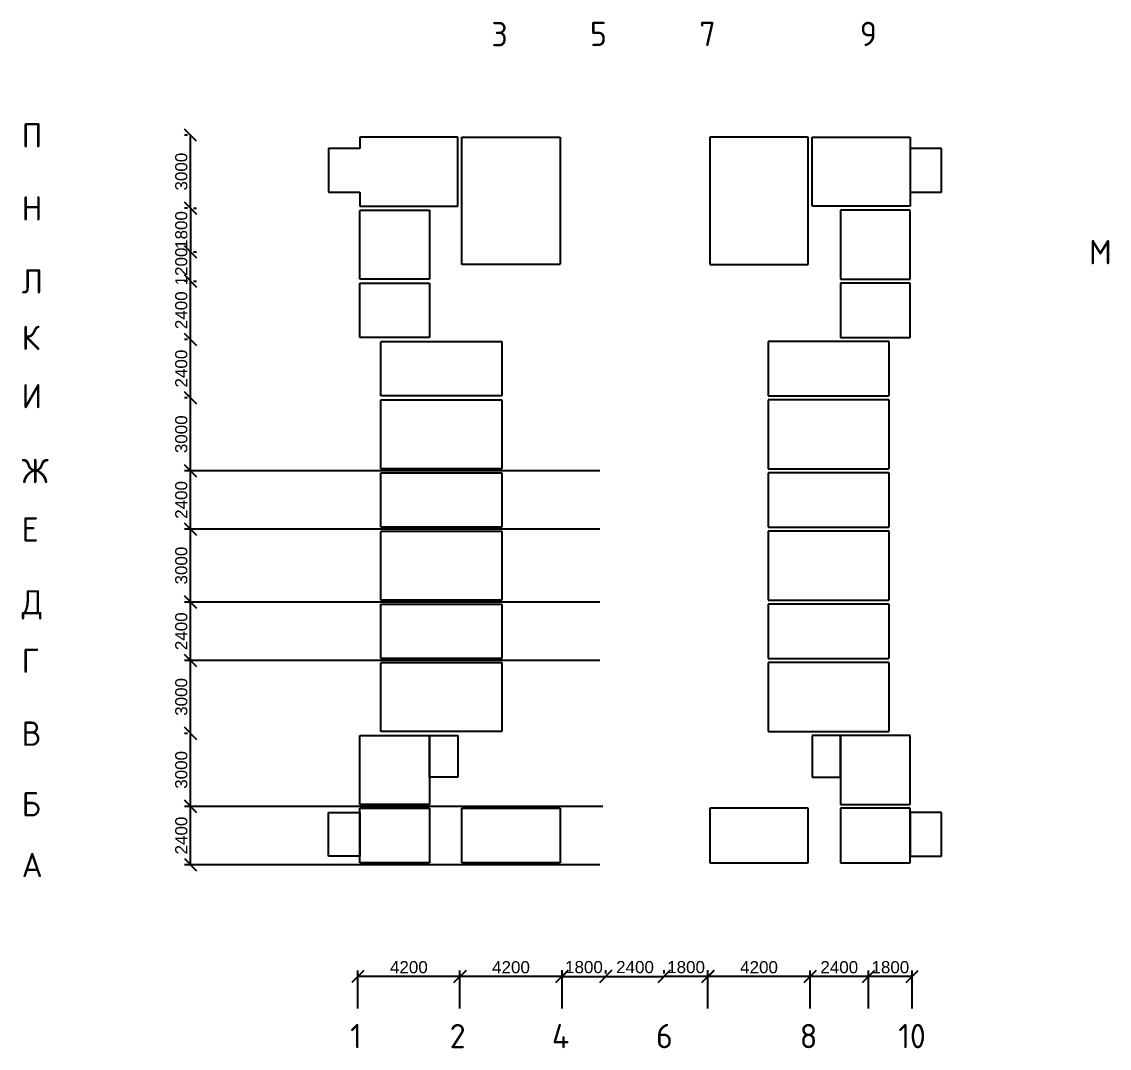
# Model space of a CAD drawing. Header units: millimetres. Extents: x -10163 to 1081624, y -5450 to 230390.
# Drawn here: x -10163 to 34559, y -5450 to 36760 of the extents above; entities that cross this region are included whole.
import ezdxf

# ---------------------------------------------------------------- set-up
doc = ezdxf.new("R2010")
doc.units = ezdxf.units.MM
doc.header["$PDMODE"] = 35
doc.linetypes.add('Штрих-пунктир', pattern=[24, 20, -1.5, 1, -1.5])
doc.layers.add('Жилые Площади', color=5, linetype='Continuous')
doc.layers.add('Оси 2', color=253, linetype='Continuous')
doc.styles.add('GOST-2.304_Type-B', font='GOST Common.ttf')
doc.styles.get("Standard").update_dxf_attribs({"font": 'arial.ttf'})
doc.dimstyles.new('ISO-25', dxfattribs={"dimtxt": 2.5, "dimasz": 2.5, "dimexe": 1.25, "dimexo": 0.625, "dimtad": 1, "dimtxsty": 'Standard', "dimblk": 'OBLIQUE', "dimcen": 2.5, "dimadec": 0, "dimazin": 0, "dimtfac": 1, "dimtmove": 0, "dimatfit": 3, "dimfxl": 1, "dimarcsym": 0})

# ---------------------------------------------------------------- blocks, each defined once
blk = doc.blocks.new('_Oblique')
at = {"color": 0, "linetype": 'ByBlock', "lineweight": -2}
blk.add_line((-0.5, -0.5), (0.5, 0.5), dxfattribs=at)
blk = doc.blocks.new('*D2')
at = {"layer": 'Defpoints', "color": 0, "linetype": 'Штрих-пунктир', "lineweight": -3, "transparency": 16777216}
for p in [(3657, -2500), (3657, -3940), (7857, -3940)]:
    blk.add_point(p, dxfattribs=at)
at = {"layer": 'Оси 2', "color": 0, "linetype": 'Штрих-пунктир', "lineweight": -2, "transparency": 16777216}
for p, q in [((3657, -3815), (3657, -2250)), ((7857, -2500), (3657, -2500)), ((7857, -3815), (7857, -2250))]:
    blk.add_line(p, q, dxfattribs=at)
at = {"layer": 'Оси 2', "color": 0, "linetype": 'Штрих-пунктир', "lineweight": -2, "transparency": 16777216, "xscale": 500, "yscale": 500, "zscale": 500, "rotation": 180}
blk.add_blockref('_Oblique', (3657, -2500), dxfattribs=at)
at = {"layer": 'Оси 2', "color": 0, "linetype": 'Штрих-пунктир', "lineweight": -2, "transparency": 16777216, "xscale": 500, "yscale": 500, "zscale": 500}
blk.add_blockref('_Oblique', (7857, -2500), dxfattribs=at)
at = {"layer": 'Оси 2', "color": 0, "linetype": 'Штрих-пунктир', "transparency": 16777216, "insert": (5757, -2120), "char_height": 500, "attachment_point": 5}
blk.add_mtext('4200', dxfattribs=at)
blk = doc.blocks.new('*D3')
at = {"layer": 'Defpoints', "color": 0, "linetype": 'Штрих-пунктир', "lineweight": -3, "transparency": 16777216}
for p in [(7857, -2500), (7857, -3940), (12057, -3940)]:
    blk.add_point(p, dxfattribs=at)
at = {"layer": 'Оси 2', "color": 0, "linetype": 'Штрих-пунктир', "lineweight": -2, "transparency": 16777216}
for p, q in [((7857, -3815), (7857, -2250)), ((12057, -2500), (7857, -2500)), ((12057, -3815), (12057, -2250))]:
    blk.add_line(p, q, dxfattribs=at)
at = {"layer": 'Оси 2', "color": 0, "linetype": 'Штрих-пунктир', "lineweight": -2, "transparency": 16777216, "xscale": 500, "yscale": 500, "zscale": 500, "rotation": 180}
blk.add_blockref('_Oblique', (7857, -2500), dxfattribs=at)
at = {"layer": 'Оси 2', "color": 0, "linetype": 'Штрих-пунктир', "lineweight": -2, "transparency": 16777216, "xscale": 500, "yscale": 500, "zscale": 500}
blk.add_blockref('_Oblique', (12057, -2500), dxfattribs=at)
at = {"layer": 'Оси 2', "color": 0, "linetype": 'Штрих-пунктир', "transparency": 16777216, "insert": (9957, -2120), "char_height": 500, "attachment_point": 5}
blk.add_mtext('4200', dxfattribs=at)
blk = doc.blocks.new('*D4')
at = {"layer": 'Defpoints', "color": 0, "linetype": 'Штрих-пунктир', "lineweight": -3, "transparency": 16777216}
for p in [(18057, -2500), (18057, -3940), (22257, -3940)]:
    blk.add_point(p, dxfattribs=at)
at = {"layer": 'Оси 2', "color": 0, "linetype": 'Штрих-пунктир', "lineweight": -2, "transparency": 16777216}
for p, q in [((18057, -3815), (18057, -2250)), ((22257, -2500), (18057, -2500)), ((22257, -3815), (22257, -2250))]:
    blk.add_line(p, q, dxfattribs=at)
at = {"layer": 'Оси 2', "color": 0, "linetype": 'Штрих-пунктир', "lineweight": -2, "transparency": 16777216, "xscale": 500, "yscale": 500, "zscale": 500, "rotation": 180}
blk.add_blockref('_Oblique', (18057, -2500), dxfattribs=at)
at = {"layer": 'Оси 2', "color": 0, "linetype": 'Штрих-пунктир', "lineweight": -2, "transparency": 16777216, "xscale": 500, "yscale": 500, "zscale": 500}
blk.add_blockref('_Oblique', (22257, -2500), dxfattribs=at)
at = {"layer": 'Оси 2', "color": 0, "linetype": 'Штрих-пунктир', "transparency": 16777216, "insert": (20157, -2120), "char_height": 500, "attachment_point": 5}
blk.add_mtext('4200', dxfattribs=at)
blk = doc.blocks.new('*D5')
at = {"layer": 'Defpoints', "color": 0, "linetype": 'Штрих-пунктир', "lineweight": -3, "transparency": 16777216}
for p in [(22257, -2500), (22257, -3940), (24657, -3940)]:
    blk.add_point(p, dxfattribs=at)
at = {"layer": 'Оси 2', "color": 0, "linetype": 'Штрих-пунктир', "lineweight": -2, "transparency": 16777216}
for p, q in [((22257, -3815), (22257, -2250)), ((24657, -2500), (22257, -2500)), ((24657, -3815), (24657, -2250))]:
    blk.add_line(p, q, dxfattribs=at)
at = {"layer": 'Оси 2', "color": 0, "linetype": 'Штрих-пунктир', "lineweight": -2, "transparency": 16777216, "xscale": 500, "yscale": 500, "zscale": 500, "rotation": 180}
blk.add_blockref('_Oblique', (22257, -2500), dxfattribs=at)
at = {"layer": 'Оси 2', "color": 0, "linetype": 'Штрих-пунктир', "lineweight": -2, "transparency": 16777216, "xscale": 500, "yscale": 500, "zscale": 500}
blk.add_blockref('_Oblique', (24657, -2500), dxfattribs=at)
at = {"layer": 'Оси 2', "color": 0, "linetype": 'Штрих-пунктир', "transparency": 16777216, "insert": (23457, -2120), "char_height": 500, "attachment_point": 5}
blk.add_mtext('2400', dxfattribs=at)
blk = doc.blocks.new('*D6')
at = {"layer": 'Defpoints', "color": 0, "linetype": 'Штрих-пунктир', "lineweight": -3, "transparency": 16777216}
for p in [(24657, -2500), (24657, -3940), (26457, -3940)]:
    blk.add_point(p, dxfattribs=at)
at = {"layer": 'Оси 2', "color": 0, "linetype": 'Штрих-пунктир', "lineweight": -2, "transparency": 16777216}
for p, q in [((24657, -3815), (24657, -2250)), ((26457, -2500), (24657, -2500)), ((26457, -3815), (26457, -2250))]:
    blk.add_line(p, q, dxfattribs=at)
at = {"layer": 'Оси 2', "color": 0, "linetype": 'Штрих-пунктир', "lineweight": -2, "transparency": 16777216, "xscale": 500, "yscale": 500, "zscale": 500, "rotation": 180}
blk.add_blockref('_Oblique', (24657, -2500), dxfattribs=at)
at = {"layer": 'Оси 2', "color": 0, "linetype": 'Штрих-пунктир', "lineweight": -2, "transparency": 16777216, "xscale": 500, "yscale": 500, "zscale": 500}
blk.add_blockref('_Oblique', (26457, -2500), dxfattribs=at)
at = {"layer": 'Оси 2', "color": 0, "linetype": 'Штрих-пунктир', "transparency": 16777216, "insert": (25557, -2120), "char_height": 500, "attachment_point": 5}
blk.add_mtext('1800', dxfattribs=at)
blk = doc.blocks.new('*D7')
at = {"layer": 'Defpoints', "color": 0, "linetype": 'Штрих-пунктир', "lineweight": -3, "transparency": 16777216}
for p in [(-3220, 4497), (13857, 4497), (13730, 2097)]:
    blk.add_point(p, dxfattribs=at)
at = {"layer": 'Оси 2', "color": 0, "linetype": 'Штрих-пунктир', "lineweight": -2, "transparency": 16777216}
for p, q in [((13732, 4497), (-3470, 4497)), ((-3220, 2097), (-3220, 4497)), ((13605, 2097), (-3470, 2097))]:
    blk.add_line(p, q, dxfattribs=at)
at = {"layer": 'Оси 2', "color": 0, "linetype": 'Штрих-пунктир', "lineweight": -2, "transparency": 16777216, "xscale": 500, "yscale": 500, "zscale": 500}
for p, rotation in [((-3220, 4497), 90), ((-3220, 2097), 270)]:
    blk.add_blockref('_Oblique', p, dxfattribs=dict(at, rotation=rotation))
at = {"layer": 'Оси 2', "color": 0, "linetype": 'Штрих-пунктир', "transparency": 16777216, "insert": (-3600, 3297), "char_height": 500, "attachment_point": 5, "rotation": 90}
blk.add_mtext('2400', dxfattribs=at)
blk = doc.blocks.new('*D8')
at = {"layer": 'Defpoints', "color": 0, "linetype": 'Штрих-пунктир', "lineweight": -3, "transparency": 16777216}
for p in [(-3220, 12897), (13730, 12897), (13730, 10497)]:
    blk.add_point(p, dxfattribs=at)
at = {"layer": 'Оси 2', "color": 0, "linetype": 'Штрих-пунктир', "lineweight": -2, "transparency": 16777216}
for p, q in [((13605, 12897), (-3470, 12897)), ((-3220, 10497), (-3220, 12897)), ((13605, 10497), (-3470, 10497))]:
    blk.add_line(p, q, dxfattribs=at)
at = {"layer": 'Оси 2', "color": 0, "linetype": 'Штрих-пунктир', "lineweight": -2, "transparency": 16777216, "xscale": 500, "yscale": 500, "zscale": 500}
for p, rotation in [((-3220, 12897), 90), ((-3220, 10497), 270)]:
    blk.add_blockref('_Oblique', p, dxfattribs=dict(at, rotation=rotation))
at = {"layer": 'Оси 2', "color": 0, "linetype": 'Штрих-пунктир', "transparency": 16777216, "insert": (-3600, 11697), "char_height": 500, "attachment_point": 5, "rotation": 90}
blk.add_mtext('2400', dxfattribs=at)
blk = doc.blocks.new('*D9')
at = {"layer": 'Defpoints', "color": 0, "linetype": 'Штрих-пунктир', "lineweight": -3, "transparency": 16777216}
for p in [(-3220, 15897), (13730, 15897), (13730, 12897)]:
    blk.add_point(p, dxfattribs=at)
at = {"layer": 'Оси 2', "color": 0, "linetype": 'Штрих-пунктир', "lineweight": -2, "transparency": 16777216}
for p, q in [((13605, 15897), (-3470, 15897)), ((-3220, 12897), (-3220, 15897)), ((13605, 12897), (-3470, 12897))]:
    blk.add_line(p, q, dxfattribs=at)
at = {"layer": 'Оси 2', "color": 0, "linetype": 'Штрих-пунктир', "lineweight": -2, "transparency": 16777216, "xscale": 500, "yscale": 500, "zscale": 500}
for p, rotation in [((-3220, 15897), 90), ((-3220, 12897), 270)]:
    blk.add_blockref('_Oblique', p, dxfattribs=dict(at, rotation=rotation))
at = {"layer": 'Оси 2', "color": 0, "linetype": 'Штрих-пунктир', "transparency": 16777216, "insert": (-3600, 14397), "char_height": 500, "attachment_point": 5, "rotation": 90}
blk.add_mtext('3000', dxfattribs=at)
blk = doc.blocks.new('*D10')
at = {"layer": 'Defpoints', "color": 0, "linetype": 'Штрих-пунктир', "lineweight": -3, "transparency": 16777216}
for p in [(-3220, 18297), (13730, 18297), (13730, 15897)]:
    blk.add_point(p, dxfattribs=at)
at = {"layer": 'Оси 2', "color": 0, "linetype": 'Штрих-пунктир', "lineweight": -2, "transparency": 16777216}
for p, q in [((13605, 18297), (-3470, 18297)), ((-3220, 15897), (-3220, 18297)), ((13605, 15897), (-3470, 15897))]:
    blk.add_line(p, q, dxfattribs=at)
at = {"layer": 'Оси 2', "color": 0, "linetype": 'Штрих-пунктир', "lineweight": -2, "transparency": 16777216, "xscale": 500, "yscale": 500, "zscale": 500}
for p, rotation in [((-3220, 18297), 90), ((-3220, 15897), 270)]:
    blk.add_blockref('_Oblique', p, dxfattribs=dict(at, rotation=rotation))
at = {"layer": 'Оси 2', "color": 0, "linetype": 'Штрих-пунктир', "transparency": 16777216, "insert": (-3600, 17097), "char_height": 500, "attachment_point": 5, "rotation": 90}
blk.add_mtext('2400', dxfattribs=at)
blk = doc.blocks.new('*D11')
at = {"layer": 'Defpoints', "color": 0, "linetype": 'Штрих-пунктир', "lineweight": -3, "transparency": 16777216}
for p in [(12057, -2504), (13857, -2496), (13857, -2504)]:
    blk.add_point(p, dxfattribs=at)
at = {"layer": 'Оси 2', "color": 0, "linetype": 'Штрих-пунктир', "lineweight": -2, "transparency": 16777216}
for p, q in [((12057, -2379), (12057, -2246)), ((12057, -2496), (13857, -2496)), ((13857, -2379), (13857, -2246))]:
    blk.add_line(p, q, dxfattribs=at)
at = {"layer": 'Оси 2', "color": 0, "linetype": 'Штрих-пунктир', "lineweight": -2, "transparency": 16777216, "xscale": 500, "yscale": 500, "zscale": 500, "rotation": 180}
blk.add_blockref('_Oblique', (12057, -2496), dxfattribs=at)
at = {"layer": 'Оси 2', "color": 0, "linetype": 'Штрих-пунктир', "lineweight": -2, "transparency": 16777216, "xscale": 500, "yscale": 500, "zscale": 500}
blk.add_blockref('_Oblique', (13857, -2496), dxfattribs=at)
at = {"layer": 'Оси 2', "color": 0, "linetype": 'Штрих-пунктир', "transparency": 16777216, "insert": (12957, -2116), "char_height": 500, "attachment_point": 5}
blk.add_mtext('1800', dxfattribs=at)
blk = doc.blocks.new('*D12')
at = {"layer": 'Defpoints', "color": 0, "linetype": 'Штрих-пунктир', "lineweight": -3, "transparency": 16777216}
for p in [(13857, -2496), (16257, -2496), (16257, -2496)]:
    blk.add_point(p, dxfattribs=at)
at = {"layer": 'Оси 2', "color": 0, "linetype": 'Штрих-пунктир', "lineweight": -2, "transparency": 16777216}
for p, q in [((13857, -2371), (13857, -2246)), ((13857, -2496), (16257, -2496)), ((16257, -2371), (16257, -2246))]:
    blk.add_line(p, q, dxfattribs=at)
at = {"layer": 'Оси 2', "color": 0, "linetype": 'Штрих-пунктир', "lineweight": -2, "transparency": 16777216, "xscale": 500, "yscale": 500, "zscale": 500, "rotation": 180}
blk.add_blockref('_Oblique', (13857, -2496), dxfattribs=at)
at = {"layer": 'Оси 2', "color": 0, "linetype": 'Штрих-пунктир', "lineweight": -2, "transparency": 16777216, "xscale": 500, "yscale": 500, "zscale": 500}
blk.add_blockref('_Oblique', (16257, -2496), dxfattribs=at)
at = {"layer": 'Оси 2', "color": 0, "linetype": 'Штрих-пунктир', "transparency": 16777216, "insert": (15057, -2116), "char_height": 500, "attachment_point": 5}
blk.add_mtext('2400', dxfattribs=at)
blk = doc.blocks.new('*D13')
at = {"layer": 'Defpoints', "color": 0, "linetype": 'Штрих-пунктир', "lineweight": -3, "transparency": 16777216}
for p in [(16257, -2496), (16257, -2500), (18057, -2500)]:
    blk.add_point(p, dxfattribs=at)
at = {"layer": 'Оси 2', "color": 0, "linetype": 'Штрих-пунктир', "lineweight": -2, "transparency": 16777216}
for p, q in [((16257, -2375), (16257, -2246)), ((18057, -2496), (16257, -2496)), ((18057, -2375), (18057, -2246))]:
    blk.add_line(p, q, dxfattribs=at)
at = {"layer": 'Оси 2', "color": 0, "linetype": 'Штрих-пунктир', "lineweight": -2, "transparency": 16777216, "xscale": 500, "yscale": 500, "zscale": 500, "rotation": 180}
blk.add_blockref('_Oblique', (16257, -2496), dxfattribs=at)
at = {"layer": 'Оси 2', "color": 0, "linetype": 'Штрих-пунктир', "lineweight": -2, "transparency": 16777216, "xscale": 500, "yscale": 500, "zscale": 500}
blk.add_blockref('_Oblique', (18057, -2496), dxfattribs=at)
at = {"layer": 'Оси 2', "color": 0, "linetype": 'Штрих-пунктир', "transparency": 16777216, "insert": (17157, -2116), "char_height": 500, "attachment_point": 5}
blk.add_mtext('1800', dxfattribs=at)
blk = doc.blocks.new('*D14')
at = {"layer": 'Defpoints', "color": 0, "linetype": 'Штрих-пунктир', "lineweight": -3, "transparency": 16777216}
for p in [(-3220, 7497), (-3220, 7497), (-3220, 4497)]:
    blk.add_point(p, dxfattribs=at)
at = {"layer": 'Оси 2', "color": 0, "linetype": 'Штрих-пунктир', "lineweight": -2, "transparency": 16777216}
for p, q in [((-3345, 7497), (-3470, 7497)), ((-3220, 4497), (-3220, 7497)), ((-3345, 4497), (-3470, 4497))]:
    blk.add_line(p, q, dxfattribs=at)
at = {"layer": 'Оси 2', "color": 0, "linetype": 'Штрих-пунктир', "lineweight": -2, "transparency": 16777216, "xscale": 500, "yscale": 500, "zscale": 500}
for p, rotation in [((-3220, 7497), 90), ((-3220, 4497), 270)]:
    blk.add_blockref('_Oblique', p, dxfattribs=dict(at, rotation=rotation))
at = {"layer": 'Оси 2', "color": 0, "linetype": 'Штрих-пунктир', "transparency": 16777216, "insert": (-3600, 5997), "char_height": 500, "attachment_point": 5, "rotation": 90}
blk.add_mtext('3000', dxfattribs=at)
blk = doc.blocks.new('*D15')
at = {"layer": 'Defpoints', "color": 0, "linetype": 'Штрих-пунктир', "lineweight": -3, "transparency": 16777216}
for p in [(-3220, 10497), (-3220, 10497), (-3220, 7497)]:
    blk.add_point(p, dxfattribs=at)
at = {"layer": 'Оси 2', "color": 0, "linetype": 'Штрих-пунктир', "lineweight": -2, "transparency": 16777216}
for p, q in [((-3345, 10497), (-3470, 10497)), ((-3220, 7497), (-3220, 10497)), ((-3345, 7497), (-3470, 7497))]:
    blk.add_line(p, q, dxfattribs=at)
at = {"layer": 'Оси 2', "color": 0, "linetype": 'Штрих-пунктир', "lineweight": -2, "transparency": 16777216, "xscale": 500, "yscale": 500, "zscale": 500}
for p, rotation in [((-3220, 10497), 90), ((-3220, 7497), 270)]:
    blk.add_blockref('_Oblique', p, dxfattribs=dict(at, rotation=rotation))
at = {"layer": 'Оси 2', "color": 0, "linetype": 'Штрих-пунктир', "transparency": 16777216, "insert": (-3600, 8997), "char_height": 500, "attachment_point": 5, "rotation": 90}
blk.add_mtext('3000', dxfattribs=at)
blk = doc.blocks.new('*D16')
at = {"layer": 'Defpoints', "color": 0, "linetype": 'Штрих-пунктир', "lineweight": -3, "transparency": 16777216}
for p in [(-3220, 21297), (-3220, 21297), (-3220, 18297)]:
    blk.add_point(p, dxfattribs=at)
at = {"layer": 'Оси 2', "color": 0, "linetype": 'Штрих-пунктир', "lineweight": -2, "transparency": 16777216}
for p, q in [((-3345, 21297), (-3470, 21297)), ((-3220, 18297), (-3220, 21297)), ((-3345, 18297), (-3470, 18297))]:
    blk.add_line(p, q, dxfattribs=at)
at = {"layer": 'Оси 2', "color": 0, "linetype": 'Штрих-пунктир', "lineweight": -2, "transparency": 16777216, "xscale": 500, "yscale": 500, "zscale": 500}
for p, rotation in [((-3220, 21297), 90), ((-3220, 18297), 270)]:
    blk.add_blockref('_Oblique', p, dxfattribs=dict(at, rotation=rotation))
at = {"layer": 'Оси 2', "color": 0, "linetype": 'Штрих-пунктир', "transparency": 16777216, "insert": (-3600, 19797), "char_height": 500, "attachment_point": 5, "rotation": 90}
blk.add_mtext('3000', dxfattribs=at)
blk = doc.blocks.new('*D17')
at = {"layer": 'Defpoints', "color": 0, "linetype": 'Штрих-пунктир', "lineweight": -3, "transparency": 16777216}
for p in [(-3220, 23697), (-3220, 23697), (-3220, 21297)]:
    blk.add_point(p, dxfattribs=at)
at = {"layer": 'Оси 2', "color": 0, "linetype": 'Штрих-пунктир', "lineweight": -2, "transparency": 16777216}
for p, q in [((-3345, 23697), (-3470, 23697)), ((-3220, 21297), (-3220, 23697)), ((-3345, 21297), (-3470, 21297))]:
    blk.add_line(p, q, dxfattribs=at)
at = {"layer": 'Оси 2', "color": 0, "linetype": 'Штрих-пунктир', "lineweight": -2, "transparency": 16777216, "xscale": 500, "yscale": 500, "zscale": 500}
for p, rotation in [((-3220, 23697), 90), ((-3220, 21297), 270)]:
    blk.add_blockref('_Oblique', p, dxfattribs=dict(at, rotation=rotation))
at = {"layer": 'Оси 2', "color": 0, "linetype": 'Штрих-пунктир', "transparency": 16777216, "insert": (-3600, 22497), "char_height": 500, "attachment_point": 5, "rotation": 90}
blk.add_mtext('2400', dxfattribs=at)
blk = doc.blocks.new('*D18')
at = {"layer": 'Defpoints', "color": 0, "linetype": 'Штрих-пунктир', "lineweight": -3, "transparency": 16777216}
for p in [(-3220, 26097), (-3220, 26097), (-3220, 23697)]:
    blk.add_point(p, dxfattribs=at)
at = {"layer": 'Оси 2', "color": 0, "linetype": 'Штрих-пунктир', "lineweight": -2, "transparency": 16777216}
for p, q in [((-3345, 26097), (-3470, 26097)), ((-3220, 23697), (-3220, 26097)), ((-3345, 23697), (-3470, 23697))]:
    blk.add_line(p, q, dxfattribs=at)
at = {"layer": 'Оси 2', "color": 0, "linetype": 'Штрих-пунктир', "lineweight": -2, "transparency": 16777216, "xscale": 500, "yscale": 500, "zscale": 500}
for p, rotation in [((-3220, 26097), 90), ((-3220, 23697), 270)]:
    blk.add_blockref('_Oblique', p, dxfattribs=dict(at, rotation=rotation))
at = {"layer": 'Оси 2', "color": 0, "linetype": 'Штрих-пунктир', "transparency": 16777216, "insert": (-3600, 24897), "char_height": 500, "attachment_point": 5, "rotation": 90}
blk.add_mtext('2400', dxfattribs=at)
blk = doc.blocks.new('*D19')
at = {"layer": 'Defpoints', "color": 0, "linetype": 'Штрих-пунктир', "lineweight": -3, "transparency": 16777216}
for p in [(-3220, 32097), (-3220, 32097), (-3220, 29097)]:
    blk.add_point(p, dxfattribs=at)
at = {"layer": 'Оси 2', "color": 0, "linetype": 'Штрих-пунктир', "lineweight": -2, "transparency": 16777216}
for p, q in [((-3345, 32097), (-3470, 32097)), ((-3220, 29097), (-3220, 32097)), ((-3345, 29097), (-3470, 29097))]:
    blk.add_line(p, q, dxfattribs=at)
at = {"layer": 'Оси 2', "color": 0, "linetype": 'Штрих-пунктир', "lineweight": -2, "transparency": 16777216, "xscale": 500, "yscale": 500, "zscale": 500}
for p, rotation in [((-3220, 32097), 90), ((-3220, 29097), 270)]:
    blk.add_blockref('_Oblique', p, dxfattribs=dict(at, rotation=rotation))
at = {"layer": 'Оси 2', "color": 0, "linetype": 'Штрих-пунктир', "transparency": 16777216, "insert": (-3600, 30597), "char_height": 500, "attachment_point": 5, "rotation": 90}
blk.add_mtext('3000', dxfattribs=at)
blk = doc.blocks.new('*D20')
at = {"layer": 'Defpoints', "color": 0, "linetype": 'Штрих-пунктир', "lineweight": -3, "transparency": 16777216}
for p in [(-3224, 29097), (-3224, 27297), (-3220, 27297)]:
    blk.add_point(p, dxfattribs=at)
at = {"layer": 'Оси 2', "color": 0, "linetype": 'Штрих-пунктир', "lineweight": -2, "transparency": 16777216}
for p, q in [((-3220, 29097), (-3220, 27297)), ((-3099, 29097), (-2970, 29097)), ((-3099, 27297), (-2970, 27297))]:
    blk.add_line(p, q, dxfattribs=at)
at = {"layer": 'Оси 2', "color": 0, "linetype": 'Штрих-пунктир', "lineweight": -2, "transparency": 16777216, "xscale": 500, "yscale": 500, "zscale": 500}
for p, rotation in [((-3220, 29097), 90), ((-3220, 27297), 270)]:
    blk.add_blockref('_Oblique', p, dxfattribs=dict(at, rotation=rotation))
at = {"layer": 'Оси 2', "color": 0, "linetype": 'Штрих-пунктир', "transparency": 16777216, "insert": (-3600, 28197), "char_height": 500, "attachment_point": 5, "rotation": 90}
blk.add_mtext('1800', dxfattribs=at)
blk = doc.blocks.new('*D21')
at = {"layer": 'Defpoints', "color": 0, "linetype": 'Штрих-пунктир', "lineweight": -3, "transparency": 16777216}
for p in [(-3220, 27297), (-3220, 27297), (-3220, 26097)]:
    blk.add_point(p, dxfattribs=at)
at = {"layer": 'Оси 2', "color": 0, "linetype": 'Штрих-пунктир', "lineweight": -2, "transparency": 16777216}
for p, q in [((-3220, 26097), (-3220, 27297)), ((-3095, 27297), (-2970, 27297)), ((-3095, 26097), (-2970, 26097))]:
    blk.add_line(p, q, dxfattribs=at)
at = {"layer": 'Оси 2', "color": 0, "linetype": 'Штрих-пунктир', "lineweight": -2, "transparency": 16777216, "xscale": 500, "yscale": 500, "zscale": 500}
for p, rotation in [((-3220, 27297), 90), ((-3220, 26097), 270)]:
    blk.add_blockref('_Oblique', p, dxfattribs=dict(at, rotation=rotation))
at = {"layer": 'Оси 2', "color": 0, "linetype": 'Штрих-пунктир', "transparency": 16777216, "insert": (-3600, 26697), "char_height": 500, "attachment_point": 5, "rotation": 90}
blk.add_mtext('1200', dxfattribs=at)

msp = doc.modelspace()

# ---------------------------------------------------------------- linework, layer by layer
at = {"layer": 'Жилые Площади', "linetype": 'Штрих-пунктир'}
for p, q in [((3737.304, 32016.76), (3737.304, 31546.76)), ((3737.304, 31546.76), (2457.304, 31546.76)), ((2457.304, 31546.76), (2457.304, 29746.76)), ((2457.304, 29746.76), (3737.304, 29746.76)), ((3737.304, 29746.76), (3737.304, 29176.76))]:
    msp.add_line(p, q, dxfattribs=at)
msp.add_lwpolyline([(3737.304, 29176.76), (7777.304, 29176.76), (7777.304, 32016.76), (3737.304, 32016.76)], dxfattribs=at)
for points in [[(7937.304, 32016.76), (11977.304, 32016.76), (11977.304, 26776.76), (7937.304, 26776.76)], [(22177.304, 32016.76), (18137.304, 32016.76), (18137.304, 26776.76), (22177.304, 26776.76)], [(26377.304, 29176.76), (22337.304, 29176.76), (22337.304, 32016.76), (26377.304, 32016.76)], [(27657.304, 31546.76), (26377.304, 31546.76), (26377.304, 29746.76), (27657.304, 29746.76)], [(3737.304, 29016.76), (6607.304, 29016.76), (6607.304, 26176.76), (3737.304, 26176.76)], [(26377.304, 29016.76), (23507.304, 29016.76), (23507.304, 26176.76), (26377.304, 26176.76)], [(3737.304, 26016.76), (6607.304, 26016.76), (6607.304, 23776.76), (3737.304, 23776.76)], [(26377.304, 26016.76), (23507.304, 26016.76), (23507.304, 23776.76), (26377.304, 23776.76)], [(4602.255, 23616.76), (9577.304, 23616.76), (9577.304, 21376.76), (4602.255, 21376.76)], [(25512.352, 23616.76), (20537.304, 23616.76), (20537.304, 21376.76), (25512.352, 21376.76)], [(4602.255, 21216.76), (9577.304, 21216.76), (9577.304, 18376.76), (4602.255, 18376.76)], [(25512.352, 21216.76), (20537.304, 21216.76), (20537.304, 18376.76), (25512.352, 18376.76)], [(4602.255, 18216.76), (9577.304, 18216.76), (9577.304, 15976.76), (4602.255, 15976.76)], [(25512.352, 18216.76), (20537.304, 18216.76), (20537.304, 15976.76), (25512.352, 15976.76)], [(4602.255, 15816.76), (9577.304, 15816.76), (9577.304, 12976.76), (4602.255, 12976.76)], [(25512.352, 15816.76), (20537.304, 15816.76), (20537.304, 12976.76), (25512.352, 12976.76)], [(4602.255, 12816.76), (9577.304, 12816.76), (9577.304, 10576.76), (4602.255, 10576.76)], [(25512.352, 12816.76), (20537.304, 12816.76), (20537.304, 10576.76), (25512.352, 10576.76)], [(4602.255, 10416.76), (9577.304, 10416.76), (9577.304, 7576.76), (4602.255, 7576.76)], [(25512.352, 10416.76), (20537.304, 10416.76), (20537.304, 7576.76), (25512.352, 7576.76)], [(3737.304, 7416.76), (6607.304, 7416.76), (6607.304, 4576.76), (3737.304, 4576.76)], [(6607.304, 7416.76), (7777.304, 7416.76), (7777.304, 5696.76), (6607.304, 5696.76)], [(23507.304, 7416.76), (22337.304, 7416.76), (22337.304, 5696.76), (23507.304, 5696.76)], [(26377.304, 7416.76), (23507.304, 7416.76), (23507.304, 4576.76), (26377.304, 4576.76)], [(2457.304, 4246.76), (3737.304, 4246.76), (3737.304, 2446.76), (2457.304, 2446.76)], [(3737.304, 4416.76), (6607.304, 4416.76), (6607.304, 2176.76), (3737.304, 2176.76)], [(7937.304, 4416.76), (11977.304, 4416.76), (11977.304, 2176.76), (7937.304, 2176.76)], [(22177.304, 4416.76), (18137.304, 4416.76), (18137.304, 2176.76), (22177.304, 2176.76)], [(26377.304, 4416.76), (23507.304, 4416.76), (23507.304, 2176.76), (26377.304, 2176.76)], [(27657.304, 4246.76), (26377.304, 4246.76), (26377.304, 2446.76), (27657.304, 2446.76)]]:
    msp.add_lwpolyline(points, close=True, dxfattribs=at)

# ---------------------------------------------------------------- texts
at = {"layer": 'Оси 2', "linetype": 'Штрих-пунктир', "style": 'GOST-2.304_Type-B'}
for s, p in [('3', (9152.191, 35749.05)), ('5', (13204.608, 35760)), ('7', (17704.608, 35760)), ('9', (24304.608, 35760)), ('П', (-10162.696, 31586.76)), ('Н', (-10162.696, 28586.76)), ('М', (33727.304, 26786.76)), ('Л', (-10162.696, 25586.76)), ('К', (-10162.696, 23266.76)), ('И', (-10162.696, 20866.76)), ('Ж', (-10162.696, 17786.76)), ('Е', (-10162.696, 15386.76)), ('Д', (-10162.696, 12386.76)), ('Г', (-10162.696, 9986.76)), ('В', (-10162.696, 6986.76)), ('Б', (-10162.696, 4086.76)), ('А', (-10162.696, 1586.76)), ('1', (3344.608, -5450)), ('2', (7439.03, -5450)), ('4', (11639.03, -5450)), ('6', (15919.03, -5450)), ('8', (21834.608, -5450)), ('10', (25884.608, -5450))]:
    msp.add_text(s, height=1000, dxfattribs=at).set_placement(p)

# ---------------------------------------------------------------- dimensions: what is measured, and where the dimension line sits
at = {"layer": 'Оси 2', "linetype": 'Штрих-пунктир'}
for base, p1, p2, angle, picture, middle in [((-3220, 32096.76), (-3220, 29096.76), (-3220, 32096.76), 90, '*D19', (-3600.457, 30596.76)), ((-3220, 27296.76), (-3223.75, 29096.76), (-3223.75, 27296.76), 90, '*D20', (-3600.286, 28196.76)), ((-3220, 26096.76), (-3220, 23696.76), (-3220, 26096.76), 90, '*D18', (-3600.286, 24896.76)), ((-3220, 23696.76), (-3220, 21296.76), (-3220, 23696.76), 90, '*D17', (-3600.286, 22496.76)), ((-3220, 21296.76), (-3220, 18296.76), (-3220, 21296.76), 90, '*D16', (-3600.457, 19796.76)), ((-3220, 18296.76), (13730, 15896.76), (13730, 18296.76), 270, '*D10', (-3600.286, 17096.76)), ((-3220, 15896.76), (13730, 12896.76), (13730, 15896.76), 270, '*D9', (-3600.457, 14396.76)), ((-3220, 12896.76), (13730, 10496.76), (13730, 12896.76), 270, '*D8', (-3600.286, 11696.76)), ((-3220, 10496.76), (-3220, 7496.76), (-3220, 10496.76), 90, '*D15', (-3600.457, 8996.76)), ((-3220, 7496.76), (-3220, 4496.76), (-3220, 7496.76), 90, '*D14', (-3600.457, 5996.76)), ((-3220, 4496.76), (13730, 2096.76), (13857.304, 4496.76), 270, '*D7', (-3600.286, 3296.76))]:
    dim = msp.add_linear_dim(base=base, p1=p1, p2=p2, angle=angle, dimstyle='ISO-25', dxfattribs=at)
    dim.commit()
    dim.dimension.update_dxf_attribs({"geometry": picture, "text_midpoint": middle})
dim = msp.add_linear_dim(base=(-3220, 27296.76), p1=(-3220, 26096.76), p2=(-3220, 27296.76), angle=90, dimstyle='ISO-25', dxfattribs=at)
dim.commit()
dim.dimension.update_dxf_attribs({"geometry": '*D21', "text_midpoint": (-3220, 26696.76), "dimtype": 160})
for base, p1, p2, picture, middle in [((13857.304, -2496.25), (12057.304, -2503.75), (13857.304, -2503.75), '*D11', (12957.304, -2115.964)), ((16257.304, -2496.25), (13857.304, -2496.25), (16257.304, -2496.25), '*D12', (15057.304, -2115.964)), ((16257.304, -2496.25), (18057.304, -2500), (16257.304, -2500), '*D13', (17157.304, -2115.964)), ((3657.304, -2500), (7857.304, -3940), (3657.304, -3940), '*D2', (5757.304, -2119.714)), ((7857.304, -2500), (12057.304, -3940), (7857.304, -3940), '*D3', (9957.304, -2119.714)), ((18057.304, -2500), (22257.304, -3940), (18057.304, -3940), '*D4', (20157.304, -2119.714)), ((22257.304, -2500), (24657.304, -3940), (22257.304, -3940), '*D5', (23457.304, -2119.714)), ((24657.304, -2500), (26457.304, -3940), (24657.304, -3940), '*D6', (25557.304, -2119.714))]:
    dim = msp.add_linear_dim(base=base, p1=p1, p2=p2, dimstyle='ISO-25', dxfattribs=at)
    dim.commit()
    dim.dimension.update_dxf_attribs({"geometry": picture, "text_midpoint": middle})

doc.saveas('drawing.dxf')
